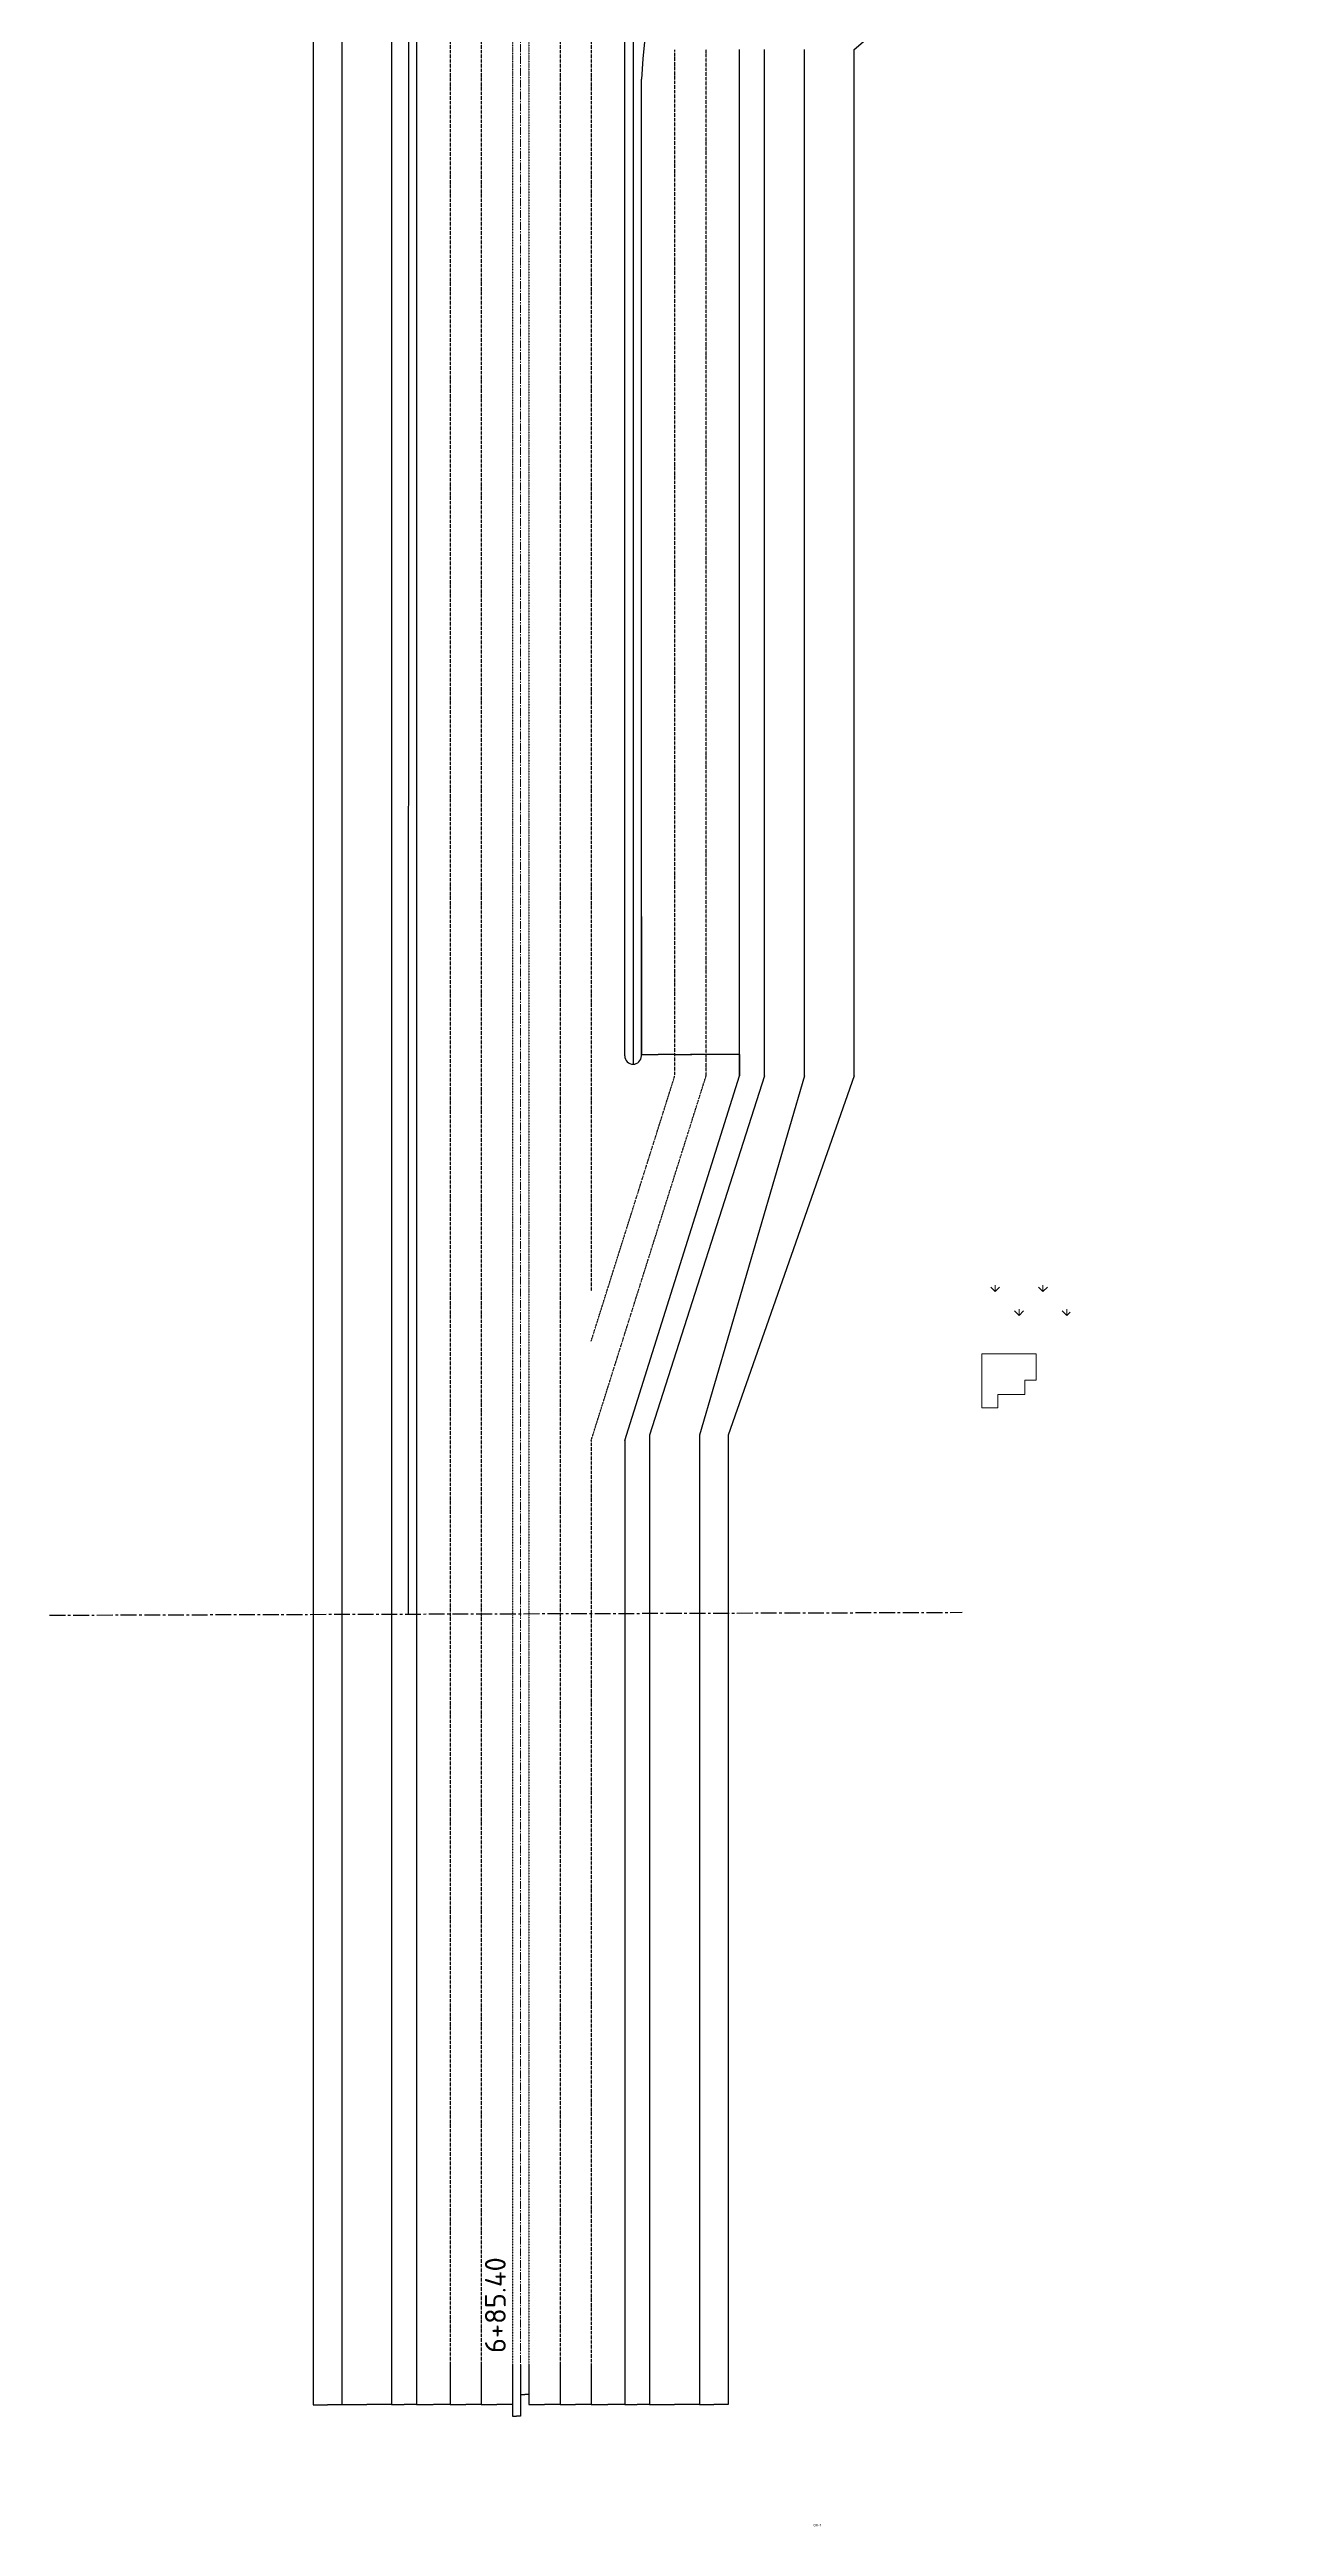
# Model space of a CAD drawing. Header units: millimetres. Extents: x -492806 to 8131902, y -181351 to 2373952.
# Drawn here: x 2704617 to 2852394, y -49613 to 249010 of the extents above; entities that cross this region are included whole.
import ezdxf

# ---------------------------------------------------------------- set-up
doc = ezdxf.new("R2010")
doc.units = ezdxf.units.MM
doc.header["$LTSCALE"] = 50
doc.linetypes.add('ACAD_ISO03W100', pattern=[30, 12, -18])
doc.linetypes.add('CENTER2', pattern=[28.575, 19.05, -3.175, 3.175, -3.175])
for name, color, linetype in [('C-ROAD-TEXT', 1, 'Continuous'), ('край проїзжої частини і тротуарів', 150, 'Continuous'), ('Отмостка', 7, 'Continuous'), ('Полоси руху', 2, 'ACAD_ISO03W100'), ('Трава', 80, 'Continuous')]:
    doc.layers.add(name, color=color, linetype=linetype)
for name, color, linetype, lineweight in [('text', 5, 'Continuous', 15), ('Забудова', 40, 'Continuous', 40), ('Оси магистралей', 1, 'CENTER2', 9), ('Червоні лінії', 1, 'Continuous', 30)]:
    doc.layers.add(name, color=color, linetype=linetype, lineweight=lineweight)
doc.styles.get("Standard").update_dxf_attribs({"font": 'tahoma.ttf'})
doc.styles.add('СПДС', font='isocpeur.ttf')
doc.dimstyles.get("Standard").update_dxf_attribs({"dimtxt": 0.18, "dimasz": 0.18, "dimexe": 0.18, "dimexo": 0.0625, "dimgap": 0.09, "dimtad": 0, "dimtih": 1, "dimtoh": 1, "dimdec": 4, "dimzin": 0, "dimdsep": 46, "dimtxsty": 'Standard', "dimcen": 0.09, "dimadec": 0, "dimazin": 0, "dimtfac": 1, "dimtdec": 4, "dimtofl": 0, "dimtmove": 0, "dimatfit": 3, "dimfxl": 1, "dimtolj": 1, "dimtzin": 0, "dimarcsym": 0})

# ---------------------------------------------------------------- blocks, each defined once
blk = doc.blocks.new('*D326')
at = {"layer": 'Defpoints', "color": 0, "transparency": 16777216}
for p in [(2736407, -29934), (2739857, -30069), (2739857, -34934)]:
    blk.add_point(p, dxfattribs=at)
at = {"layer": 'край проїзжої частини і тротуарів', "color": 0, "lineweight": -2, "transparency": 16777216}
for p, q in [((2736407, -29934), (2736407, -34934)), ((2739857, -30069), (2739857, -34934)), ((2736407, -34934), (2738130, -34934)), ((2739857, -34934), (2738135, -34934))]:
    blk.add_line(p, q, dxfattribs=at)
at = {"layer": 'край проїзжої частини і тротуарів', "color": 0, "transparency": 16777216}
for points in [[(2736407, -34934), (2736407, -34934), (2736407, -34934)], [(2739857, -34934), (2739857, -34934), (2739857, -34934)]]:
    blk.add_solid(points, dxfattribs=at)
at = {"layer": 'край проїзжої частини і тротуарів', "color": 0, "transparency": 16777216, "insert": (2738132, -34934), "char_height": 1, "attachment_point": 5}
blk.add_mtext('\\A1;3450.36', dxfattribs=at)
blk = doc.blocks.new('*D327')
at = {"layer": 'Defpoints', "color": 0, "transparency": 16777216}
for p in [(2739857, -30131), (2745857, -30069), (2745857, -34920)]:
    blk.add_point(p, dxfattribs=at)
at = {"layer": 'край проїзжої частини і тротуарів', "color": 0, "lineweight": -2, "transparency": 16777216}
for p, q in [((2739857, -30132), (2739857, -34920)), ((2745857, -30069), (2745857, -34920)), ((2739858, -34920), (2742855, -34920)), ((2745857, -34920), (2742860, -34920))]:
    blk.add_line(p, q, dxfattribs=at)
at = {"layer": 'край проїзжої частини і тротуарів', "color": 0, "transparency": 16777216}
for points in [[(2739858, -34920), (2739858, -34920), (2739857, -34920)], [(2745857, -34920), (2745857, -34920), (2745857, -34920)]]:
    blk.add_solid(points, dxfattribs=at)
at = {"layer": 'край проїзжої частини і тротуарів', "color": 0, "transparency": 16777216, "insert": (2742857, -34920), "char_height": 1, "attachment_point": 5}
blk.add_mtext('\\A1;6000.00', dxfattribs=at)
blk = doc.blocks.new('*D328')
at = {"layer": 'Defpoints', "color": 0, "transparency": 16777216}
for p in [(2745857, -30069), (2748857, -30069), (2748857, -34920)]:
    blk.add_point(p, dxfattribs=at)
at = {"layer": 'край проїзжої частини і тротуарів', "color": 0, "lineweight": -2, "transparency": 16777216}
for p, q in [((2745857, -30069), (2745857, -34921)), ((2748857, -30069), (2748857, -34921)), ((2745858, -34920), (2747355, -34920)), ((2748857, -34920), (2747360, -34920))]:
    blk.add_line(p, q, dxfattribs=at)
at = {"layer": 'край проїзжої частини і тротуарів', "color": 0, "transparency": 16777216}
for points in [[(2745858, -34920), (2745858, -34920), (2745857, -34920)], [(2748857, -34920), (2748857, -34920), (2748857, -34920)]]:
    blk.add_solid(points, dxfattribs=at)
at = {"layer": 'край проїзжої частини і тротуарів', "color": 0, "transparency": 16777216, "insert": (2747357, -34920), "char_height": 1, "attachment_point": 5}
blk.add_mtext('\\A1;3000.00', dxfattribs=at)
blk = doc.blocks.new('*D329')
at = {"layer": 'Defpoints', "color": 0, "transparency": 16777216}
for p in [(2748857, -30131), (2752907, -30069), (2752907, -34919)]:
    blk.add_point(p, dxfattribs=at)
at = {"layer": 'край проїзжої частини і тротуарів', "color": 0, "lineweight": -2, "transparency": 16777216}
for p, q in [((2748857, -30132), (2748857, -34919)), ((2752907, -30069), (2752907, -34919)), ((2748858, -34919), (2750880, -34919)), ((2752907, -34919), (2750885, -34919))]:
    blk.add_line(p, q, dxfattribs=at)
at = {"layer": 'край проїзжої частини і тротуарів', "color": 0, "transparency": 16777216}
for points in [[(2748858, -34919), (2748858, -34919), (2748857, -34919)], [(2752907, -34919), (2752907, -34919), (2752907, -34919)]]:
    blk.add_solid(points, dxfattribs=at)
at = {"layer": 'край проїзжої частини і тротуарів', "color": 0, "transparency": 16777216, "insert": (2750882, -34919), "char_height": 1, "attachment_point": 5}
blk.add_mtext('\\A1;4050.00', dxfattribs=at)
blk = doc.blocks.new('*D330')
at = {"layer": 'Defpoints', "color": 0, "transparency": 16777216}
for p in [(2752907, -30069), (2756657, -30069), (2756657, -34921)]:
    blk.add_point(p, dxfattribs=at)
at = {"layer": 'край проїзжої частини і тротуарів', "color": 0, "lineweight": -2, "transparency": 16777216}
for p, q in [((2752907, -30069), (2752907, -34921)), ((2756657, -30069), (2756657, -34921)), ((2752908, -34921), (2754780, -34921)), ((2756657, -34921), (2754785, -34921))]:
    blk.add_line(p, q, dxfattribs=at)
at = {"layer": 'край проїзжої частини і тротуарів', "color": 0, "transparency": 16777216}
for points in [[(2752908, -34921), (2752908, -34921), (2752907, -34921)], [(2756657, -34921), (2756657, -34921), (2756657, -34921)]]:
    blk.add_solid(points, dxfattribs=at)
at = {"layer": 'край проїзжої частини і тротуарів', "color": 0, "transparency": 16777216, "insert": (2754782, -34921), "char_height": 1, "attachment_point": 5}
blk.add_mtext('\\A1;3750.00', dxfattribs=at)
blk = doc.blocks.new('*D331')
at = {"layer": 'Defpoints', "color": 0, "transparency": 16777216}
for p in [(2756657, -30069), (2760407, -30069), (2760407, -34908)]:
    blk.add_point(p, dxfattribs=at)
at = {"layer": 'край проїзжої частини і тротуарів', "color": 0, "lineweight": -2, "transparency": 16777216}
for p, q in [((2756657, -30069), (2756657, -34909)), ((2760407, -30069), (2760407, -34909)), ((2756658, -34908), (2758530, -34908)), ((2760407, -34908), (2758535, -34908))]:
    blk.add_line(p, q, dxfattribs=at)
at = {"layer": 'край проїзжої частини і тротуарів', "color": 0, "transparency": 16777216}
for points in [[(2756658, -34908), (2756658, -34908), (2756657, -34908)], [(2760407, -34908), (2760407, -34908), (2760407, -34908)]]:
    blk.add_solid(points, dxfattribs=at)
at = {"layer": 'край проїзжої частини і тротуарів', "color": 0, "transparency": 16777216, "insert": (2758532, -34908), "char_height": 1, "attachment_point": 5}
blk.add_mtext('\\A1;3750.00', dxfattribs=at)
blk = doc.blocks.new('*D332')
at = {"layer": 'Defpoints', "color": 0, "transparency": 16777216}
for p in [(2760407, -30069), (2761407, -30069), (2761407, -36304)]:
    blk.add_point(p, dxfattribs=at)
at = {"layer": 'край проїзжої частини і тротуарів', "color": 0, "lineweight": -2, "transparency": 16777216}
for p, q in [((2760407, -30069), (2760407, -36305)), ((2761407, -30069), (2761407, -36305)), ((2760408, -36304), (2760905, -36304)), ((2761407, -36304), (2760910, -36304))]:
    blk.add_line(p, q, dxfattribs=at)
at = {"layer": 'край проїзжої частини і тротуарів', "color": 0, "transparency": 16777216}
for points in [[(2760408, -36304), (2760408, -36304), (2760407, -36304)], [(2761407, -36304), (2761407, -36304), (2761407, -36304)]]:
    blk.add_solid(points, dxfattribs=at)
at = {"layer": 'край проїзжої частини і тротуарів', "color": 0, "transparency": 16777216, "insert": (2760907, -36304), "char_height": 1, "attachment_point": 5}
blk.add_mtext('\\A1;1000.00', dxfattribs=at)
blk = doc.blocks.new('*D333')
at = {"layer": 'Defpoints', "color": 0, "transparency": 16777216}
for p in [(2761407, -30131), (2762407, -30069), (2762407, -33702)]:
    blk.add_point(p, dxfattribs=at)
at = {"layer": 'край проїзжої частини і тротуарів', "color": 0, "lineweight": -2, "transparency": 16777216}
for p, q in [((2761407, -30132), (2761407, -33702)), ((2762407, -30069), (2762407, -33702)), ((2761408, -33702), (2761905, -33702)), ((2762407, -33702), (2761910, -33702))]:
    blk.add_line(p, q, dxfattribs=at)
at = {"layer": 'край проїзжої частини і тротуарів', "color": 0, "transparency": 16777216}
for points in [[(2761408, -33702), (2761408, -33702), (2761407, -33702)], [(2762407, -33702), (2762407, -33702), (2762407, -33702)]]:
    blk.add_solid(points, dxfattribs=at)
at = {"layer": 'край проїзжої частини і тротуарів', "color": 0, "transparency": 16777216, "insert": (2761907, -33702), "char_height": 1, "attachment_point": 5}
blk.add_mtext('\\A1;1000.00', dxfattribs=at)
blk = doc.blocks.new('*D334')
at = {"layer": 'Defpoints', "color": 0, "transparency": 16777216}
for p in [(2762407, -30131), (2766157, -30069), (2766157, -34903)]:
    blk.add_point(p, dxfattribs=at)
at = {"layer": 'край проїзжої частини і тротуарів', "color": 0, "lineweight": -2, "transparency": 16777216}
for p, q in [((2762407, -30132), (2762407, -34903)), ((2766157, -30069), (2766157, -34903)), ((2762408, -34903), (2764280, -34903)), ((2766157, -34903), (2764285, -34903))]:
    blk.add_line(p, q, dxfattribs=at)
at = {"layer": 'край проїзжої частини і тротуарів', "color": 0, "transparency": 16777216}
for points in [[(2762408, -34903), (2762408, -34903), (2762407, -34903)], [(2766157, -34903), (2766157, -34903), (2766157, -34903)]]:
    blk.add_solid(points, dxfattribs=at)
at = {"layer": 'край проїзжої частини і тротуарів', "color": 0, "transparency": 16777216, "insert": (2764282, -34903), "char_height": 1, "attachment_point": 5}
blk.add_mtext('\\A1;3750.00', dxfattribs=at)
blk = doc.blocks.new('*D335')
at = {"layer": 'Defpoints', "color": 0, "transparency": 16777216}
for p in [(2766157, -30131), (2769907, -30069), (2769907, -34892)]:
    blk.add_point(p, dxfattribs=at)
at = {"layer": 'край проїзжої частини і тротуарів', "color": 0, "lineweight": -2, "transparency": 16777216}
for p, q in [((2766157, -30132), (2766157, -34892)), ((2769907, -30069), (2769907, -34892)), ((2766158, -34892), (2768030, -34892)), ((2769907, -34892), (2768035, -34892))]:
    blk.add_line(p, q, dxfattribs=at)
at = {"layer": 'край проїзжої частини і тротуарів', "color": 0, "transparency": 16777216}
for points in [[(2766158, -34892), (2766158, -34892), (2766157, -34892)], [(2769907, -34892), (2769907, -34892), (2769907, -34892)]]:
    blk.add_solid(points, dxfattribs=at)
at = {"layer": 'край проїзжої частини і тротуарів', "color": 0, "transparency": 16777216, "insert": (2768032, -34892), "char_height": 1, "attachment_point": 5}
blk.add_mtext('\\A1;3750.00', dxfattribs=at)
blk = doc.blocks.new('*D336')
at = {"layer": 'Defpoints', "color": 0, "transparency": 16777216}
for p in [(2769907, -30131), (2773957, -30069), (2773957, -34913)]:
    blk.add_point(p, dxfattribs=at)
at = {"layer": 'край проїзжої частини і тротуарів', "color": 0, "lineweight": -2, "transparency": 16777216}
for p, q in [((2769907, -30132), (2769907, -34913)), ((2773957, -30069), (2773957, -34913)), ((2769908, -34913), (2771930, -34913)), ((2773957, -34913), (2771935, -34913))]:
    blk.add_line(p, q, dxfattribs=at)
at = {"layer": 'край проїзжої частини і тротуарів', "color": 0, "transparency": 16777216}
for points in [[(2769908, -34913), (2769908, -34913), (2769907, -34913)], [(2773957, -34913), (2773957, -34913), (2773957, -34913)]]:
    blk.add_solid(points, dxfattribs=at)
at = {"layer": 'край проїзжої частини і тротуарів', "color": 0, "transparency": 16777216, "insert": (2771932, -34913), "char_height": 1, "attachment_point": 5}
blk.add_mtext('\\A1;4050.00', dxfattribs=at)
blk = doc.blocks.new('*D337')
at = {"layer": 'Defpoints', "color": 0, "transparency": 16777216}
for p in [(2773957, -30131), (2776957, -30069), (2776957, -34913)]:
    blk.add_point(p, dxfattribs=at)
at = {"layer": 'край проїзжої частини і тротуарів', "color": 0, "lineweight": -2, "transparency": 16777216}
for p, q in [((2773957, -30132), (2773957, -34913)), ((2776957, -30069), (2776957, -34913)), ((2773958, -34913), (2775455, -34913)), ((2776957, -34913), (2775460, -34913))]:
    blk.add_line(p, q, dxfattribs=at)
at = {"layer": 'край проїзжої частини і тротуарів', "color": 0, "transparency": 16777216}
for points in [[(2773958, -34913), (2773958, -34913), (2773957, -34913)], [(2776957, -34913), (2776957, -34913), (2776957, -34913)]]:
    blk.add_solid(points, dxfattribs=at)
at = {"layer": 'край проїзжої частини і тротуарів', "color": 0, "transparency": 16777216, "insert": (2775457, -34913), "char_height": 1, "attachment_point": 5}
blk.add_mtext('\\A1;3000.00', dxfattribs=at)
blk = doc.blocks.new('*D338')
at = {"layer": 'Defpoints', "color": 0, "transparency": 16777216}
for p in [(2776957, -30131), (2782957, -30069), (2782957, -34921)]:
    blk.add_point(p, dxfattribs=at)
at = {"layer": 'край проїзжої частини і тротуарів', "color": 0, "lineweight": -2, "transparency": 16777216}
for p, q in [((2776957, -30132), (2776957, -34921)), ((2782957, -30069), (2782957, -34921)), ((2776958, -34921), (2779955, -34921)), ((2782957, -34921), (2779960, -34921))]:
    blk.add_line(p, q, dxfattribs=at)
at = {"layer": 'край проїзжої частини і тротуарів', "color": 0, "transparency": 16777216}
for points in [[(2776958, -34921), (2776958, -34921), (2776957, -34921)], [(2782957, -34921), (2782957, -34921), (2782957, -34921)]]:
    blk.add_solid(points, dxfattribs=at)
at = {"layer": 'край проїзжої частини і тротуарів', "color": 0, "transparency": 16777216, "insert": (2779957, -34921), "char_height": 1, "attachment_point": 5}
blk.add_mtext('\\A1;6000.00', dxfattribs=at)
blk = doc.blocks.new('*D339')
at = {"layer": 'Defpoints', "color": 0, "transparency": 16777216}
for p in [(2782957, -30131), (2786407, -30069), (2786407, -34926)]:
    blk.add_point(p, dxfattribs=at)
at = {"layer": 'край проїзжої частини і тротуарів', "color": 0, "lineweight": -2, "transparency": 16777216}
for p, q in [((2782957, -30132), (2782957, -34926)), ((2786407, -30069), (2786407, -34926)), ((2782958, -34926), (2784680, -34926)), ((2786407, -34926), (2784685, -34926))]:
    blk.add_line(p, q, dxfattribs=at)
at = {"layer": 'край проїзжої частини і тротуарів', "color": 0, "transparency": 16777216}
for points in [[(2782958, -34926), (2782958, -34926), (2782957, -34926)], [(2786407, -34926), (2786407, -34926), (2786407, -34926)]]:
    blk.add_solid(points, dxfattribs=at)
at = {"layer": 'край проїзжої частини і тротуарів', "color": 0, "transparency": 16777216, "insert": (2784682, -34926), "char_height": 1, "attachment_point": 5}
blk.add_mtext('\\A1;3450.00', dxfattribs=at)
blk = doc.blocks.new('*D324')
at = {"layer": 'Defpoints', "color": 0, "transparency": 16777216}
for p in [(2775957, 144506), (2780008, 127862), (2780008, 127862)]:
    blk.add_point(p, dxfattribs=at)
at = {"layer": 'край проїзжої частини і тротуарів', "color": 0, "lineweight": -2, "transparency": 16777216}
for p, q in [((2775957, 144506), (2775957, 127862)), ((2775958, 127862), (2777980, 127862)), ((2780008, 127862), (2777985, 127862)), ((2780008, 127862), (2780008, 127863))]:
    blk.add_line(p, q, dxfattribs=at)
at = {"layer": 'край проїзжої частини і тротуарів', "color": 0, "transparency": 16777216}
for points in [[(2775958, 127862), (2775958, 127862), (2775957, 127862)], [(2780008, 127862), (2780008, 127862), (2780008, 127862)]]:
    blk.add_solid(points, dxfattribs=at)
at = {"layer": 'край проїзжої частини і тротуарів', "color": 0, "transparency": 16777216, "insert": (2777983, 127862), "char_height": 1, "attachment_point": 5}
blk.add_mtext('\\A1;4050.64', dxfattribs=at)
blk = doc.blocks.new('*D325')
at = {"layer": 'Defpoints', "color": 0, "transparency": 16777216}
for p in [(2780008, 127853), (2783758, 127853), (2783758, 127853)]:
    blk.add_point(p, dxfattribs=at)
at = {"layer": 'край проїзжої частини і тротуарів', "color": 0, "lineweight": -2, "transparency": 16777216}
for p, q in [((2780008, 127853), (2780008, 127853)), ((2780008, 127853), (2781880, 127853)), ((2783757, 127853), (2781885, 127853)), ((2783758, 127853), (2783758, 127853))]:
    blk.add_line(p, q, dxfattribs=at)
at = {"layer": 'край проїзжої частини і тротуарів', "color": 0, "transparency": 16777216}
for points in [[(2780008, 127853), (2780008, 127853), (2780008, 127853)], [(2783757, 127853), (2783757, 127853), (2783758, 127853)]]:
    blk.add_solid(points, dxfattribs=at)
at = {"layer": 'край проїзжої частини і тротуарів', "color": 0, "transparency": 16777216, "insert": (2781883, 127853), "char_height": 1, "attachment_point": 5}
blk.add_mtext('\\A1;3750.00', dxfattribs=at)
blk = doc.blocks.new('*D340')
at = {"layer": 'Defpoints', "color": 0, "transparency": 16777216}
for p in [(2780008, 127853), (2787808, 127853), (2787808, 125258)]:
    blk.add_point(p, dxfattribs=at)
at = {"layer": 'край проїзжої частини і тротуарів', "color": 0, "lineweight": -2, "transparency": 16777216}
for p, q in [((2780008, 127853), (2780008, 127853)), ((2780008, 127853), (2782030, 127853)), ((2787807, 127853), (2782036, 127853)), ((2787808, 125258), (2787808, 127853))]:
    blk.add_line(p, q, dxfattribs=at)
at = {"layer": 'край проїзжої частини і тротуарів', "color": 0, "transparency": 16777216}
for points in [[(2780008, 127853), (2780008, 127853), (2780008, 127853)], [(2787807, 127853), (2787807, 127853), (2787808, 127853)]]:
    blk.add_solid(points, dxfattribs=at)
at = {"layer": 'край проїзжої частини і тротуарів', "color": 0, "transparency": 16777216, "insert": (2782033, 127853), "char_height": 1, "attachment_point": 5}
blk.add_mtext('\\A1;7799.82', dxfattribs=at)

msp = doc.modelspace()

# ---------------------------------------------------------------- hatches: boundary and pattern name
at = {"layer": 'Трава', "lineweight": 5}
h = msp.add_hatch(dxfattribs=at)
h.set_pattern_fill('GRASS', color=0, scale=160)
h.set_pattern_definition([(90, (6517036.5, 3585036.8), (-2873.682, 2873.682), [762, -4985.364]), (45, (6517036.5, 3585037), (-2873.682, 2873.682), [762, -3302]), (135, (6517036.5, 3585037), (-2873.682, -2873.682), [762, -3302])])
h.paths.add_polyline_path([(2827628.116, 95636.887), (2827628.116, 101236.887), (2816428.116, 101236.887), (2816428.116, 95636.887)])

# ---------------------------------------------------------------- linework, layer by layer
at = {"layer": 'Забудова', "color": 0, "lineweight": 15}
msp.add_lwpolyline([(2823535.045, 91742.435), (2823535.045, 88574.411), (2822168.328, 88574.411), (2822168.328, 86846.399), (2818931.368, 86846.399), (2818931.368, 85262.388), (2816989.191, 85262.388), (2816989.191, 91742.435)], close=True, dxfattribs=at)
at = {"layer": 'край проїзжої частини і тротуарів'}
for p, q in [((2774957.427, 519754.83), (2774957.427, 126671.087)), ((2748857.427, 456506.298), (2748857.427, 60392.089)), ((2773957.427, 127671.087), (2773957.427, 399754.83)), ((2747873.099, 332002.56), (2747857.427, 60388.984)), ((2745857.427, 306006.159), (2745857.427, -30068.973)), ((2739857.427, 302006.129), (2739857.427, -30068.973)), ((2787807.627, 125257.559), (2787807.627, 249009.829)), ((2790807.627, 125257.559), (2790807.627, 249009.829)), ((2795607.627, 125257.559), (2795607.627, 249009.829)), ((2775957.427, 127671.087), (2775957.427, 245424.711)), ((2775957.427, 127671.087), (2775957.427, 245424.711)), ((2773957.427, 81315.647), (2787807.627, 125257.559)), ((2790807.627, 125257.559), (2776957.427, 81935.818)), ((2795607.627, 125257.559), (2782957.427, 81935.818)), ((2773957.427, 81315.647), (2773957.427, -30068.973)), ((2776957.427, 81935.818), (2776957.427, -30068.973)), ((2782957.427, 81935.818), (2782957.427, -30068.973)), ((2748857.427, 60392.089), (2748857.427, -30068.973))]:
    msp.add_line(p, q, dxfattribs=at)
for centre, radius, start, end in [((2852394.156, 241261.893), 76550, 118.74352635, 176.88269553), ((2774957.427, 127671.087), 1000, 180, 0)]:
    msp.add_arc(centre, radius, start, end, dxfattribs=at)
at = {"layer": 'Оси магистралей'}
msp.add_line((2761407.427, 566843.769), (2761407.427, -30068.973), dxfattribs=at)
at = {"layer": 'Отмостка', "linetype": 'CENTER2', "ltscale": 2, "flags": 128}
msp.add_lwpolyline([(2704617.245, 60254.735), (2814617.275, 60596.255)], dxfattribs=at)
at = {"layer": 'Полоси руху', "ltscale": 0.05}
for p, q in [((2752907.427, 566843.769), (2752907.427, -30068.973)), ((2756657.427, 566843.769), (2756657.427, -30068.973)), ((2766157.427, 566843.769), (2766157.427, -30068.973)), ((2769907.427, 566843.769), (2769907.427, 99333.301)), ((2780007.627, 125340.118), (2780007.627, 249009.829)), ((2783757.627, 125257.559), (2783757.627, 249009.829)), ((2769907.427, 93294.273), (2780008.064, 125340.113)), ((2769907.427, 81315.647), (2783757.627, 125257.559)), ((2769907.427, 81315.647), (2769907.427, -30068.973))]:
    msp.add_line(p, q, dxfattribs=at)
at = {"layer": 'Полоси руху', "ltscale": 0.001}
for p, q in [((2760407.427, 566843.769), (2760407.427, -30068.973)), ((2762407.427, 566843.769), (2762407.427, -30068.973))]:
    msp.add_line(p, q, dxfattribs=at)
at = {"layer": 'Червоні лінії'}
for p, q in [((2736407.427, 301556.129), (2736407.427, -30068.973)), ((2801607.627, 249009.829), (2852394.156, 292509.829)), ((2801607.627, 125257.559), (2801607.627, 249009.829)), ((2801607.627, 125257.559), (2786407.427, 81935.818)), ((2786407.427, 81935.818), (2786407.427, -30068.973))]:
    msp.add_line(p, q, dxfattribs=at)

# ---------------------------------------------------------------- texts
at = {"layer": 'C-ROAD-TEXT', "color": 1, "linetype": 'Continuous', "lineweight": -3, "insert": (2757109.655, -17157.033), "char_height": 2500, "attachment_point": 3, "rotation": 89.99998128, "style": 'СПДС'}
msp.add_mtext('6+85.40', dxfattribs=at)
at = {"layer": 'text'}
msp.add_text('ОК-4', height=300, dxfattribs=at).set_placement((2796706.423, -49607.219))

# ---------------------------------------------------------------- dimensions: what is measured, and where the dimension line sits
at = {"layer": 'край проїзжої частини і тротуарів'}
for base, p1, p2, override, picture, middle in [((2780008.064, 127862.372), (2775957.427, 144506.194), (2780008.064, 127862.372), {"dimtxt": 1, "dimgap": 0.3, "dimdec": 2}, '*D324', (2777982.746, 127862.372)), ((2783757.627, 127853.019), (2780007.627, 127853.019), (2783757.627, 127853.019), {"dimtxt": 1, "dimgap": 0.3, "dimdec": 2}, '*D325', (2781882.627, 127853.019)), ((2787807.627, 127852.989), (2780007.807, 127852.989), (2787807.627, 125257.559), {"dimtxt": 1, "dimgap": 0.3, "dimdec": 2}, '*D340', (2782032.807, 127852.989)), ((2748857.427, -34920.365), (2745857.427, -30068.973), (2748857.427, -30068.973), {"dimtxt": 1, "dimgap": 0.1, "dimdec": 2}, '*D328', (2747357.427, -34920.365)), ((2761407.427, -36304.469), (2760407.427, -30068.973), (2761407.427, -30068.973), {"dimtxt": 1, "dimgap": 0.1, "dimdec": 2}, '*D332', (2760907.427, -36304.469)), ((2762407.427, -33701.54), (2761407.427, -30131.473), (2762407.427, -30068.973), {"dimtxt": 1, "dimgap": 0.1, "dimdec": 2}, '*D333', (2761907.427, -33701.54)), ((2776957.427, -34912.613), (2773957.427, -30131.473), (2776957.427, -30068.973), {"dimtxt": 1, "dimgap": 0.1, "dimdec": 2}, '*D337', (2775457.427, -34912.613))]:
    dim = msp.add_linear_dim(base=base, p1=p1, p2=p2, dimstyle='Standard', override=override, dxfattribs=at)
    dim.commit()
    dim.dimension.update_dxf_attribs({"geometry": picture, "text_midpoint": middle, "dimtype": 160})
for base, p1, p2, picture, middle in [((2739857.427, -34933.61), (2736407.066, -29934.016), (2739857.427, -30068.973), '*D326', (2738132.246, -34933.61)), ((2745857.427, -34919.71), (2739857.427, -30131.473), (2745857.427, -30068.973), '*D327', (2742857.427, -34919.71)), ((2752907.427, -34919.016), (2748857.427, -30131.473), (2752907.427, -30068.973), '*D329', (2750882.427, -34919.016)), ((2756657.427, -34920.575), (2752907.427, -30068.973), (2756657.427, -30068.973), '*D330', (2754782.427, -34920.575)), ((2760407.427, -34908.416), (2756657.427, -30068.973), (2760407.427, -30068.973), '*D331', (2758532.427, -34908.416)), ((2766157.427, -34902.96), (2762407.427, -30131.473), (2766157.427, -30068.973), '*D334', (2764282.427, -34902.96)), ((2769907.427, -34891.58), (2766157.427, -30131.473), (2769907.427, -30068.973), '*D335', (2768032.427, -34891.58)), ((2773957.427, -34913.248), (2769907.427, -30131.473), (2773957.427, -30068.973), '*D336', (2771932.427, -34913.248)), ((2782957.427, -34921.198), (2776957.427, -30131.473), (2782957.427, -30068.973), '*D338', (2779957.427, -34921.198)), ((2786407.427, -34926.187), (2782957.427, -30131.473), (2786407.427, -30068.973), '*D339', (2784682.427, -34926.187))]:
    dim = msp.add_linear_dim(base=base, p1=p1, p2=p2, dimstyle='Standard', override={"dimtxt": 1, "dimgap": 0.1, "dimdec": 2}, dxfattribs=at)
    dim.commit()
    dim.dimension.update_dxf_attribs({"geometry": picture, "text_midpoint": middle})

doc.saveas('drawing.dxf')
